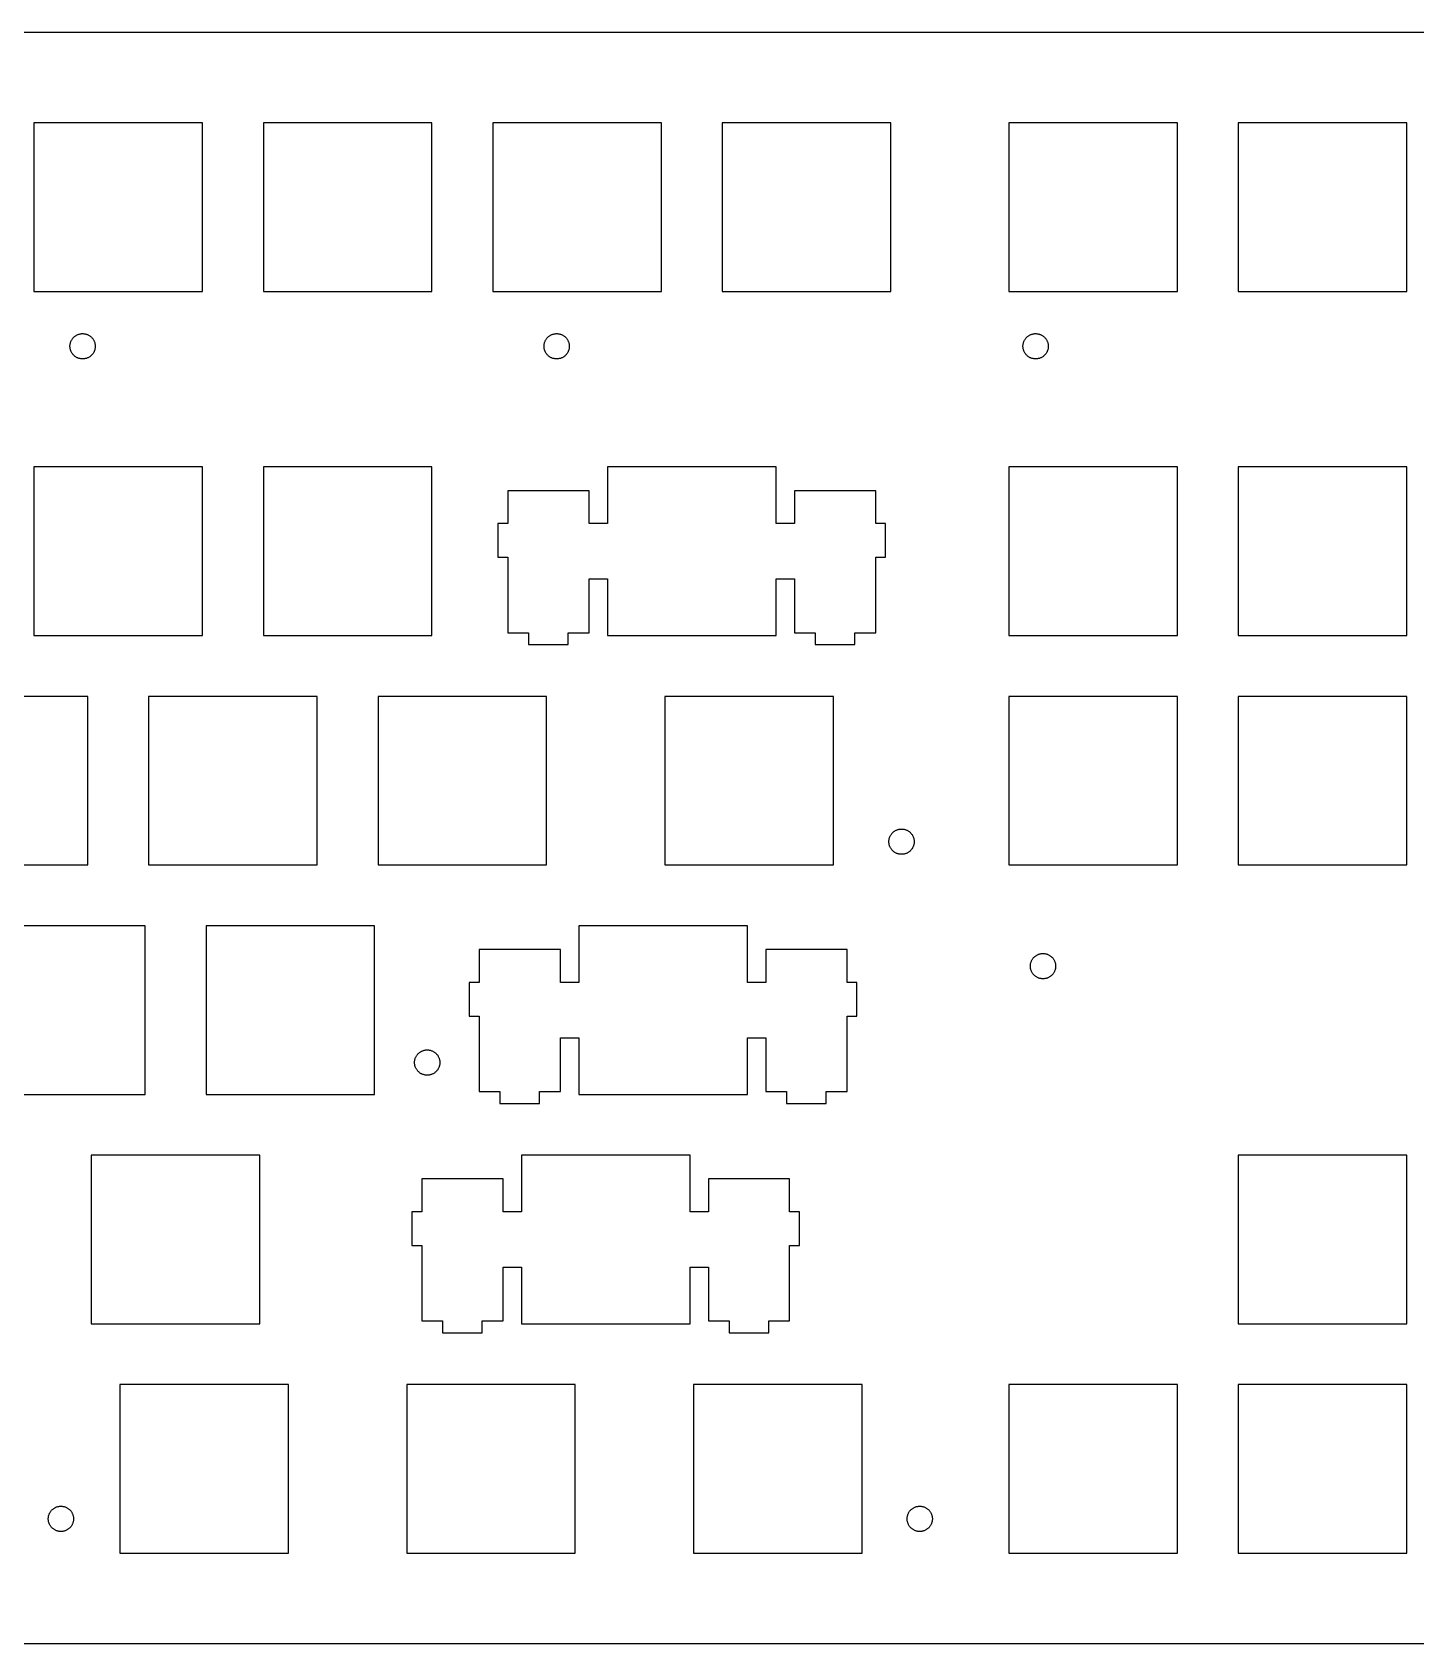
# Model space of a CAD drawing. Extents: x 0 to 462, y -134 to 0.
# Drawn here: x 240.7 to 355.6, y -133.8 to 0 of the extents above; entities that cross this region are included whole.
import ezdxf

# ---------------------------------------------------------------- set-up
doc = ezdxf.new("R2010")
doc.units = 0
doc.layers.add('BLACK', color=7, linetype='CONTINUOUS')

msp = doc.modelspace()

# ---------------------------------------------------------------- linework, layer by layer
at = {"layer": 'BLACK', "linetype": 'CONTINUOUS'}
for p, q in [((5, 0), (457.44, 0)), ((254.888, -7.526), (240.888, -7.526)), ((240.888, -7.526), (240.888, -21.526)), ((254.888, -21.526), (254.888, -7.526)), ((273.938, -7.526), (259.938, -7.526)), ((259.938, -7.526), (259.938, -21.526)), ((273.938, -21.526), (273.938, -7.526)), ((292.988, -7.526), (278.988, -7.526)), ((278.988, -7.526), (278.988, -21.526)), ((292.988, -21.526), (292.988, -7.526)), ((312.038, -7.526), (298.038, -7.526)), ((298.038, -7.526), (298.038, -21.526)), ((312.038, -21.526), (312.038, -7.526)), ((335.851, -7.526), (321.851, -7.526)), ((321.851, -7.526), (321.851, -21.526)), ((335.851, -21.526), (335.851, -7.526)), ((354.901, -7.526), (340.901, -7.526)), ((340.901, -7.526), (340.901, -21.526)), ((354.901, -21.526), (354.901, -7.526)), ((240.888, -21.526), (254.888, -21.526)), ((259.938, -21.526), (273.938, -21.526)), ((278.988, -21.526), (292.988, -21.526)), ((298.038, -21.526), (312.038, -21.526)), ((321.851, -21.526), (335.851, -21.526)), ((340.901, -21.526), (354.901, -21.526)), ((244.087, -25.4506), (244.119, -25.4109)), ((244.119, -25.4109), (244.152, -25.3728)), ((244.152, -25.3728), (244.186, -25.3364)), ((244.186, -25.3364), (244.223, -25.3016)), ((244.223, -25.3016), (244.261, -25.2686)), ((244.261, -25.2686), (244.301, -25.2374)), ((244.301, -25.2374), (244.342, -25.2081)), ((244.342, -25.2081), (244.384, -25.1808)), ((244.384, -25.1808), (244.428, -25.1555)), ((244.428, -25.1555), (244.474, -25.1324)), ((244.474, -25.1324), (244.52, -25.1113)), ((244.52, -25.1113), (244.568, -25.0925)), ((244.568, -25.0925), (244.617, -25.076)), ((244.617, -25.076), (244.666, -25.0619)), ((244.666, -25.0619), (244.717, -25.0501)), ((244.717, -25.0501), (244.769, -25.0409)), ((244.769, -25.0409), (244.821, -25.0342)), ((244.821, -25.0342), (244.875, -25.0302)), ((244.875, -25.0302), (244.929, -25.0288)), ((244.929, -25.0288), (244.983, -25.0302)), ((244.983, -25.0302), (245.036, -25.0342)), ((245.036, -25.0342), (245.089, -25.0409)), ((245.089, -25.0409), (245.14, -25.0501)), ((245.14, -25.0501), (245.191, -25.0619)), ((245.191, -25.0619), (245.241, -25.076)), ((245.241, -25.076), (245.29, -25.0925)), ((245.29, -25.0925), (245.337, -25.1113)), ((245.337, -25.1113), (245.384, -25.1324)), ((245.384, -25.1324), (245.429, -25.1555)), ((245.429, -25.1555), (245.473, -25.1808)), ((245.473, -25.1808), (245.516, -25.2081)), ((245.516, -25.2081), (245.557, -25.2374)), ((245.557, -25.2374), (245.597, -25.2686)), ((245.597, -25.2686), (245.635, -25.3016)), ((245.635, -25.3016), (245.671, -25.3364)), ((245.671, -25.3364), (245.706, -25.3728)), ((245.706, -25.3728), (245.739, -25.4109)), ((245.739, -25.4109), (245.77, -25.4506)), ((283.454, -25.4506), (283.485, -25.4109)), ((283.485, -25.4109), (283.518, -25.3728)), ((283.518, -25.3728), (283.553, -25.3364)), ((283.553, -25.3364), (283.59, -25.3016)), ((283.59, -25.3016), (283.628, -25.2686)), ((283.628, -25.2686), (283.667, -25.2374)), ((283.667, -25.2374), (283.708, -25.2081)), ((283.708, -25.2081), (283.751, -25.1808)), ((283.751, -25.1808), (283.795, -25.1555)), ((283.795, -25.1555), (283.84, -25.1324)), ((283.84, -25.1324), (283.887, -25.1113)), ((283.887, -25.1113), (283.935, -25.0925)), ((283.935, -25.0925), (283.983, -25.076)), ((283.983, -25.076), (284.033, -25.0619)), ((284.033, -25.0619), (284.084, -25.0501)), ((284.084, -25.0501), (284.136, -25.0409)), ((284.136, -25.0409), (284.188, -25.0342)), ((284.188, -25.0342), (284.241, -25.0302)), ((284.241, -25.0302), (284.296, -25.0288)), ((284.296, -25.0288), (284.35, -25.0302)), ((284.35, -25.0302), (284.403, -25.0342)), ((284.403, -25.0342), (284.455, -25.0409)), ((284.455, -25.0409), (284.507, -25.0501)), ((284.507, -25.0501), (284.558, -25.0619)), ((284.558, -25.0619), (284.608, -25.076)), ((284.608, -25.076), (284.657, -25.0925)), ((284.657, -25.0925), (284.704, -25.1113)), ((284.704, -25.1113), (284.751, -25.1324)), ((284.751, -25.1324), (284.796, -25.1555)), ((284.796, -25.1555), (284.84, -25.1808)), ((284.84, -25.1808), (284.883, -25.2081)), ((284.883, -25.2081), (284.924, -25.2374)), ((284.924, -25.2374), (284.963, -25.2686)), ((284.963, -25.2686), (285.002, -25.3016)), ((285.002, -25.3016), (285.038, -25.3364)), ((285.038, -25.3364), (285.073, -25.3728)), ((285.073, -25.3728), (285.106, -25.4109)), ((285.106, -25.4109), (285.137, -25.4506)), ((323.228, -25.4506), (323.259, -25.4109)), ((323.259, -25.4109), (323.292, -25.3728)), ((323.292, -25.3728), (323.327, -25.3364)), ((323.327, -25.3364), (323.364, -25.3016)), ((323.364, -25.3016), (323.402, -25.2686)), ((323.402, -25.2686), (323.441, -25.2374)), ((323.441, -25.2374), (323.483, -25.2081)), ((323.483, -25.2081), (323.525, -25.1808)), ((323.525, -25.1808), (323.569, -25.1555)), ((323.569, -25.1555), (323.614, -25.1324)), ((323.614, -25.1324), (323.661, -25.1113)), ((323.661, -25.1113), (323.709, -25.0925)), ((323.709, -25.0925), (323.757, -25.076)), ((323.757, -25.076), (323.807, -25.0619)), ((323.807, -25.0619), (323.858, -25.0501)), ((323.858, -25.0501), (323.91, -25.0409)), ((323.91, -25.0409), (323.962, -25.0342)), ((323.962, -25.0342), (324.016, -25.0302)), ((324.016, -25.0302), (324.07, -25.0288)), ((324.07, -25.0288), (324.124, -25.0302)), ((324.124, -25.0302), (324.177, -25.0342)), ((324.177, -25.0342), (324.229, -25.0409)), ((324.229, -25.0409), (324.281, -25.0501)), ((324.281, -25.0501), (324.332, -25.0619)), ((324.332, -25.0619), (324.382, -25.076)), ((324.382, -25.076), (324.431, -25.0925)), ((324.431, -25.0925), (324.478, -25.1113)), ((324.478, -25.1113), (324.525, -25.1324)), ((324.525, -25.1324), (324.57, -25.1555)), ((324.57, -25.1555), (324.614, -25.1808)), ((324.614, -25.1808), (324.657, -25.2081)), ((324.657, -25.2081), (324.698, -25.2374)), ((324.698, -25.2374), (324.737, -25.2686)), ((324.737, -25.2686), (324.776, -25.3016)), ((324.776, -25.3016), (324.812, -25.3364)), ((324.812, -25.3364), (324.847, -25.3728)), ((324.847, -25.3728), (324.88, -25.4109)), ((324.88, -25.4109), (324.911, -25.4506)), ((243.879, -26.0788), (243.88, -26.0248)), ((243.88, -26.1328), (243.879, -26.0788)), ((243.88, -26.0248), (243.884, -25.9715)), ((243.884, -26.1862), (243.88, -26.1328)), ((243.884, -25.9715), (243.891, -25.9189)), ((243.891, -26.2387), (243.884, -26.1862)), ((243.891, -25.9189), (243.9, -25.8672)), ((243.9, -26.2904), (243.891, -26.2387)), ((243.9, -25.8672), (243.912, -25.8164)), ((243.912, -26.3412), (243.9, -26.2904)), ((243.912, -25.8164), (243.926, -25.7666)), ((243.926, -26.3911), (243.912, -26.3412)), ((243.926, -25.7666), (243.942, -25.7178)), ((243.942, -26.4398), (243.926, -26.3911)), ((243.942, -25.7178), (243.961, -25.6701)), ((243.961, -26.4875), (243.942, -26.4398)), ((243.961, -25.6701), (243.982, -25.6236)), ((243.982, -26.534), (243.961, -26.4875)), ((243.982, -25.6236), (244.005, -25.5783)), ((244.005, -26.5793), (243.982, -26.534)), ((244.005, -25.5783), (244.031, -25.5344)), ((244.031, -26.6233), (244.005, -26.5793)), ((244.031, -25.5344), (244.058, -25.4917)), ((244.058, -26.6659), (244.031, -26.6233)), ((244.058, -25.4917), (244.087, -25.4506)), ((244.087, -26.707), (244.058, -26.6659)), ((244.119, -26.7467), (244.087, -26.707)), ((244.152, -26.7848), (244.119, -26.7467)), ((245.739, -26.7467), (245.706, -26.7848)), ((245.77, -26.707), (245.739, -26.7467)), ((245.77, -25.4506), (245.799, -25.4917)), ((245.799, -26.6659), (245.77, -26.707)), ((245.799, -25.4917), (245.827, -25.5344)), ((245.827, -26.6233), (245.799, -26.6659)), ((245.827, -25.5344), (245.852, -25.5783)), ((245.852, -26.5793), (245.827, -26.6233)), ((245.852, -25.5783), (245.875, -25.6236)), ((245.875, -26.534), (245.852, -26.5793)), ((245.875, -25.6236), (245.896, -25.6701)), ((245.896, -26.4875), (245.875, -26.534)), ((245.896, -25.6701), (245.915, -25.7178)), ((245.915, -26.4398), (245.896, -26.4875)), ((245.915, -25.7178), (245.932, -25.7666)), ((245.932, -26.3911), (245.915, -26.4398)), ((245.932, -25.7666), (245.946, -25.8164)), ((245.946, -26.3412), (245.932, -26.3911)), ((245.946, -25.8164), (245.957, -25.8672)), ((245.957, -26.2904), (245.946, -26.3412)), ((245.957, -25.8672), (245.967, -25.9189)), ((245.967, -26.2387), (245.957, -26.2904)), ((245.967, -25.9189), (245.973, -25.9715)), ((245.973, -26.1862), (245.967, -26.2387)), ((245.973, -25.9715), (245.977, -26.0248)), ((245.977, -26.1328), (245.973, -26.1862)), ((245.977, -26.0248), (245.979, -26.0788)), ((245.979, -26.0788), (245.977, -26.1328)), ((283.246, -26.0788), (283.247, -26.0248)), ((283.247, -26.1328), (283.246, -26.0788)), ((283.247, -26.0248), (283.251, -25.9715)), ((283.251, -26.1862), (283.247, -26.1328)), ((283.251, -25.9715), (283.258, -25.9189)), ((283.258, -26.2387), (283.251, -26.1862)), ((283.258, -25.9189), (283.267, -25.8672)), ((283.267, -26.2904), (283.258, -26.2387)), ((283.267, -25.8672), (283.279, -25.8164)), ((283.279, -26.3412), (283.267, -26.2904)), ((283.279, -25.8164), (283.293, -25.7666)), ((283.293, -26.3911), (283.279, -26.3412)), ((283.293, -25.7666), (283.309, -25.7178)), ((283.309, -26.4398), (283.293, -26.3911)), ((283.309, -25.7178), (283.328, -25.6701)), ((283.328, -26.4875), (283.309, -26.4398)), ((283.328, -25.6701), (283.349, -25.6236)), ((283.349, -26.534), (283.328, -26.4875)), ((283.349, -25.6236), (283.372, -25.5783)), ((283.372, -26.5793), (283.349, -26.534)), ((283.372, -25.5783), (283.398, -25.5344)), ((283.398, -26.6233), (283.372, -26.5793)), ((283.398, -25.5344), (283.425, -25.4917)), ((283.425, -26.6659), (283.398, -26.6233)), ((283.425, -25.4917), (283.454, -25.4506)), ((283.454, -26.707), (283.425, -26.6659)), ((283.485, -26.7467), (283.454, -26.707)), ((283.518, -26.7848), (283.485, -26.7467)), ((285.106, -26.7467), (285.073, -26.7848)), ((285.137, -26.707), (285.106, -26.7467)), ((285.137, -25.4506), (285.166, -25.4917)), ((285.166, -26.6659), (285.137, -26.707)), ((285.166, -25.4917), (285.194, -25.5344)), ((285.194, -26.6233), (285.166, -26.6659)), ((285.194, -25.5344), (285.219, -25.5783)), ((285.219, -26.5793), (285.194, -26.6233)), ((285.219, -25.5783), (285.242, -25.6236)), ((285.242, -26.534), (285.219, -26.5793)), ((285.242, -25.6236), (285.263, -25.6701)), ((285.263, -26.4875), (285.242, -26.534)), ((285.263, -25.6701), (285.282, -25.7178)), ((285.282, -26.4398), (285.263, -26.4875)), ((285.282, -25.7178), (285.298, -25.7666)), ((285.298, -26.3911), (285.282, -26.4398)), ((285.298, -25.7666), (285.312, -25.8164)), ((285.312, -26.3412), (285.298, -26.3911)), ((285.312, -25.8164), (285.324, -25.8672)), ((285.324, -26.2904), (285.312, -26.3412)), ((285.324, -25.8672), (285.333, -25.9189)), ((285.333, -26.2387), (285.324, -26.2904)), ((285.333, -25.9189), (285.34, -25.9715)), ((285.34, -26.1862), (285.333, -26.2387)), ((285.34, -25.9715), (285.344, -26.0248)), ((285.344, -26.1328), (285.34, -26.1862)), ((285.344, -26.0248), (285.346, -26.0788)), ((285.346, -26.0788), (285.344, -26.1328)), ((323.02, -26.0788), (323.021, -26.0248)), ((323.021, -26.1328), (323.02, -26.0788)), ((323.021, -26.0248), (323.025, -25.9715)), ((323.025, -26.1862), (323.021, -26.1328)), ((323.025, -25.9715), (323.032, -25.9189)), ((323.032, -26.2387), (323.025, -26.1862)), ((323.032, -25.9189), (323.041, -25.8672)), ((323.041, -26.2904), (323.032, -26.2387)), ((323.041, -25.8672), (323.053, -25.8164)), ((323.053, -26.3412), (323.041, -26.2904)), ((323.053, -25.8164), (323.067, -25.7666)), ((323.067, -26.3911), (323.053, -26.3412)), ((323.067, -25.7666), (323.083, -25.7178)), ((323.083, -26.4398), (323.067, -26.3911)), ((323.083, -25.7178), (323.102, -25.6701)), ((323.102, -26.4875), (323.083, -26.4398)), ((323.102, -25.6701), (323.123, -25.6236)), ((323.123, -26.534), (323.102, -26.4875)), ((323.123, -25.6236), (323.146, -25.5783)), ((323.146, -26.5793), (323.123, -26.534)), ((323.146, -25.5783), (323.172, -25.5344)), ((323.172, -26.6233), (323.146, -26.5793)), ((323.172, -25.5344), (323.199, -25.4918)), ((323.199, -26.6659), (323.172, -26.6233)), ((323.199, -25.4918), (323.228, -25.4506)), ((323.228, -26.707), (323.199, -26.6659)), ((323.259, -26.7467), (323.228, -26.707)), ((323.292, -26.7848), (323.259, -26.7467)), ((324.88, -26.7467), (324.847, -26.7848)), ((324.911, -26.707), (324.88, -26.7467)), ((324.911, -25.4506), (324.94, -25.4918)), ((324.94, -26.6659), (324.911, -26.707)), ((324.94, -25.4918), (324.968, -25.5344)), ((324.968, -26.6233), (324.94, -26.6659)), ((324.968, -25.5344), (324.993, -25.5783)), ((324.993, -26.5793), (324.968, -26.6233)), ((324.993, -25.5783), (325.016, -25.6236)), ((325.016, -26.534), (324.993, -26.5793)), ((325.016, -25.6236), (325.037, -25.6701)), ((325.037, -26.4875), (325.016, -26.534)), ((325.037, -25.6701), (325.056, -25.7178)), ((325.056, -26.4398), (325.037, -26.4875)), ((325.056, -25.7178), (325.072, -25.7666)), ((325.072, -26.3911), (325.056, -26.4398)), ((325.072, -25.7666), (325.087, -25.8164)), ((325.087, -26.3412), (325.072, -26.3911)), ((325.087, -25.8164), (325.098, -25.8672)), ((325.098, -26.2904), (325.087, -26.3412)), ((325.098, -25.8672), (325.107, -25.9189)), ((325.107, -26.2387), (325.098, -26.2904)), ((325.107, -25.9189), (325.114, -25.9715)), ((325.114, -26.1862), (325.107, -26.2387)), ((325.114, -25.9715), (325.118, -26.0248)), ((325.118, -26.1328), (325.114, -26.1862)), ((325.118, -26.0248), (325.12, -26.0788)), ((325.12, -26.0788), (325.118, -26.1328)), ((244.186, -26.8213), (244.152, -26.7848)), ((244.223, -26.856), (244.186, -26.8213)), ((244.261, -26.889), (244.223, -26.856)), ((244.301, -26.9202), (244.261, -26.889)), ((244.342, -26.9495), (244.301, -26.9202)), ((244.384, -26.9768), (244.342, -26.9495)), ((244.428, -27.0021), (244.384, -26.9768)), ((244.474, -27.0253), (244.428, -27.0021)), ((244.52, -27.0463), (244.474, -27.0253)), ((244.568, -27.0651), (244.52, -27.0463)), ((244.617, -27.0816), (244.568, -27.0651)), ((244.666, -27.0958), (244.617, -27.0816)), ((244.717, -27.1075), (244.666, -27.0958)), ((244.769, -27.1167), (244.717, -27.1075)), ((244.821, -27.1234), (244.769, -27.1167)), ((244.875, -27.1274), (244.821, -27.1234)), ((244.929, -27.1288), (244.875, -27.1274)), ((244.983, -27.1274), (244.929, -27.1288)), ((245.036, -27.1234), (244.983, -27.1274)), ((245.089, -27.1167), (245.036, -27.1234)), ((245.14, -27.1075), (245.089, -27.1167)), ((245.191, -27.0958), (245.14, -27.1075)), ((245.241, -27.0816), (245.191, -27.0958)), ((245.29, -27.0651), (245.241, -27.0816)), ((245.337, -27.0463), (245.29, -27.0651)), ((245.384, -27.0253), (245.337, -27.0463)), ((245.429, -27.0021), (245.384, -27.0253)), ((245.473, -26.9768), (245.429, -27.0021)), ((245.516, -26.9495), (245.473, -26.9768)), ((245.557, -26.9202), (245.516, -26.9495)), ((245.597, -26.889), (245.557, -26.9202)), ((245.635, -26.856), (245.597, -26.889)), ((245.671, -26.8213), (245.635, -26.856)), ((245.706, -26.7848), (245.671, -26.8213)), ((283.553, -26.8213), (283.518, -26.7848)), ((283.59, -26.856), (283.553, -26.8213)), ((283.628, -26.889), (283.59, -26.856)), ((283.667, -26.9202), (283.628, -26.889)), ((283.708, -26.9495), (283.667, -26.9202)), ((283.751, -26.9768), (283.708, -26.9495)), ((283.795, -27.0021), (283.751, -26.9768)), ((283.84, -27.0253), (283.795, -27.0021)), ((283.887, -27.0463), (283.84, -27.0253)), ((283.935, -27.0651), (283.887, -27.0463)), ((283.983, -27.0816), (283.935, -27.0651)), ((284.033, -27.0958), (283.983, -27.0816)), ((284.084, -27.1075), (284.033, -27.0958)), ((284.136, -27.1167), (284.084, -27.1075)), ((284.188, -27.1234), (284.136, -27.1167)), ((284.241, -27.1274), (284.188, -27.1234)), ((284.296, -27.1288), (284.241, -27.1274)), ((284.35, -27.1274), (284.296, -27.1288)), ((284.403, -27.1234), (284.35, -27.1274)), ((284.455, -27.1167), (284.403, -27.1234)), ((284.507, -27.1075), (284.455, -27.1167)), ((284.558, -27.0958), (284.507, -27.1075)), ((284.608, -27.0816), (284.558, -27.0958)), ((284.657, -27.0651), (284.608, -27.0816)), ((284.704, -27.0463), (284.657, -27.0651)), ((284.751, -27.0253), (284.704, -27.0463)), ((284.796, -27.0021), (284.751, -27.0253)), ((284.84, -26.9768), (284.796, -27.0021)), ((284.883, -26.9495), (284.84, -26.9768)), ((284.924, -26.9202), (284.883, -26.9495)), ((284.963, -26.889), (284.924, -26.9202)), ((285.002, -26.856), (284.963, -26.889)), ((285.038, -26.8213), (285.002, -26.856)), ((285.073, -26.7848), (285.038, -26.8213)), ((323.327, -26.8213), (323.292, -26.7848)), ((323.364, -26.856), (323.327, -26.8213)), ((323.402, -26.889), (323.364, -26.856)), ((323.441, -26.9202), (323.402, -26.889)), ((323.483, -26.9495), (323.441, -26.9202)), ((323.525, -26.9768), (323.483, -26.9495)), ((323.569, -27.0021), (323.525, -26.9768)), ((323.614, -27.0253), (323.569, -27.0021)), ((323.661, -27.0463), (323.614, -27.0253)), ((323.709, -27.0651), (323.661, -27.0463)), ((323.757, -27.0816), (323.709, -27.0651)), ((323.807, -27.0958), (323.757, -27.0816)), ((323.858, -27.1075), (323.807, -27.0958)), ((323.91, -27.1167), (323.858, -27.1075)), ((323.962, -27.1234), (323.91, -27.1167)), ((324.016, -27.1274), (323.962, -27.1234)), ((324.07, -27.1288), (324.016, -27.1274)), ((324.124, -27.1274), (324.07, -27.1288)), ((324.177, -27.1234), (324.124, -27.1274)), ((324.229, -27.1167), (324.177, -27.1234)), ((324.281, -27.1075), (324.229, -27.1167)), ((324.332, -27.0958), (324.281, -27.1075)), ((324.382, -27.0816), (324.332, -27.0958)), ((324.431, -27.0651), (324.382, -27.0816)), ((324.478, -27.0463), (324.431, -27.0651)), ((324.525, -27.0253), (324.478, -27.0463)), ((324.57, -27.0021), (324.525, -27.0253)), ((324.614, -26.9768), (324.57, -27.0021)), ((324.657, -26.9495), (324.614, -26.9768)), ((324.698, -26.9202), (324.657, -26.9495)), ((324.737, -26.889), (324.698, -26.9202)), ((324.776, -26.856), (324.737, -26.889)), ((324.812, -26.8213), (324.776, -26.856)), ((324.847, -26.7848), (324.812, -26.8213)), ((254.888, -36.101), (240.888, -36.101)), ((240.888, -36.101), (240.888, -50.101)), ((254.888, -50.101), (254.888, -36.101)), ((273.938, -36.101), (259.938, -36.101)), ((259.938, -36.101), (259.938, -50.101)), ((273.938, -50.101), (273.938, -36.101)), ((288.513, -36.101), (288.513, -40.801)), ((302.513, -36.101), (288.513, -36.101)), ((302.513, -40.801), (302.513, -36.101)), ((335.851, -36.101), (321.851, -36.101)), ((321.851, -36.101), (321.851, -50.101)), ((335.851, -50.101), (335.851, -36.101)), ((354.901, -36.101), (340.901, -36.101)), ((340.901, -36.101), (340.901, -50.101)), ((354.901, -50.101), (354.901, -36.101)), ((286.988, -38.071), (280.238, -38.071)), ((280.238, -38.071), (280.238, -40.801)), ((286.988, -40.801), (286.988, -38.071)), ((304.038, -38.071), (304.038, -40.801)), ((310.788, -38.071), (304.038, -38.071)), ((310.788, -40.801), (310.788, -38.071)), ((279.413, -40.801), (279.413, -43.601)), ((280.238, -40.801), (279.413, -40.801)), ((288.513, -40.801), (286.988, -40.801)), ((304.038, -40.801), (302.513, -40.801)), ((311.613, -40.801), (310.788, -40.801)), ((311.613, -43.601), (311.613, -40.801)), ((279.413, -43.601), (280.238, -43.601)), ((280.238, -43.601), (280.238, -49.871)), ((310.788, -43.601), (311.613, -43.601)), ((310.788, -49.871), (310.788, -43.601)), ((286.988, -45.401), (288.513, -45.401)), ((286.988, -49.871), (286.988, -45.401)), ((288.513, -45.401), (288.513, -50.101)), ((302.513, -45.401), (304.038, -45.401)), ((302.513, -50.101), (302.513, -45.401)), ((304.038, -45.401), (304.038, -49.871)), ((240.888, -50.101), (254.888, -50.101)), ((259.938, -50.101), (273.938, -50.101)), ((280.238, -49.871), (281.963, -49.871)), ((281.963, -49.871), (281.963, -50.851)), ((281.963, -50.851), (285.263, -50.851)), ((285.263, -49.871), (286.988, -49.871)), ((285.263, -50.851), (285.263, -49.871)), ((288.513, -50.101), (302.513, -50.101)), ((304.038, -49.871), (305.763, -49.871)), ((305.763, -49.871), (305.763, -50.851)), ((305.763, -50.851), (309.063, -50.851)), ((309.063, -49.871), (310.788, -49.871)), ((309.063, -50.851), (309.063, -49.871)), ((321.851, -50.101), (335.851, -50.101)), ((340.901, -50.101), (354.901, -50.101)), ((245.363, -55.151), (231.363, -55.151)), ((245.363, -69.151), (245.363, -55.151)), ((264.413, -55.151), (250.413, -55.151)), ((250.413, -55.151), (250.413, -69.151)), ((264.413, -69.151), (264.413, -55.151)), ((283.463, -55.151), (269.463, -55.151)), ((269.463, -55.151), (269.463, -69.151)), ((283.463, -69.151), (283.463, -55.151)), ((307.276, -55.151), (293.276, -55.151)), ((293.276, -55.151), (293.276, -69.151)), ((307.276, -69.151), (307.276, -55.151)), ((335.851, -55.151), (321.851, -55.151)), ((321.851, -55.151), (321.851, -69.151)), ((335.851, -69.151), (335.851, -55.151)), ((354.901, -55.151), (340.901, -55.151)), ((340.901, -55.151), (340.901, -69.151)), ((354.901, -69.151), (354.901, -55.151)), ((311.918, -66.9573), (311.932, -66.9075)), ((311.932, -66.9075), (311.949, -66.8587)), ((311.949, -66.8587), (311.968, -66.811)), ((311.968, -66.811), (311.989, -66.7645)), ((311.989, -66.7645), (312.012, -66.7193)), ((312.012, -66.7193), (312.037, -66.6753)), ((312.037, -66.6753), (312.064, -66.6327)), ((312.064, -66.6327), (312.094, -66.5915)), ((312.094, -66.5915), (312.125, -66.5518)), ((312.125, -66.5518), (312.158, -66.5138)), ((312.158, -66.5138), (312.193, -66.4773)), ((312.193, -66.4773), (312.229, -66.4425)), ((312.229, -66.4425), (312.267, -66.4095)), ((312.267, -66.4095), (312.307, -66.3783)), ((312.307, -66.3783), (312.348, -66.3491)), ((312.348, -66.3491), (312.391, -66.3218)), ((312.391, -66.3218), (312.435, -66.2965)), ((312.435, -66.2965), (312.48, -66.2733)), ((312.48, -66.2733), (312.526, -66.2523)), ((312.526, -66.2523), (312.574, -66.2335)), ((312.574, -66.2335), (312.623, -66.217)), ((312.623, -66.217), (312.673, -66.2028)), ((312.673, -66.2028), (312.723, -66.1911)), ((312.723, -66.1911), (312.775, -66.1818)), ((312.775, -66.1818), (312.828, -66.1752)), ((312.828, -66.1752), (312.881, -66.1711)), ((312.881, -66.1711), (312.935, -66.1697)), ((312.935, -66.1697), (312.989, -66.1711)), ((312.989, -66.1711), (313.042, -66.1752)), ((313.042, -66.1752), (313.095, -66.1818)), ((313.095, -66.1818), (313.147, -66.1911)), ((313.147, -66.1911), (313.197, -66.2028)), ((313.197, -66.2028), (313.247, -66.217)), ((313.247, -66.217), (313.296, -66.2335)), ((313.296, -66.2335), (313.344, -66.2523)), ((313.344, -66.2523), (313.39, -66.2733)), ((313.39, -66.2733), (313.436, -66.2965)), ((313.436, -66.2965), (313.48, -66.3218)), ((313.48, -66.3218), (313.522, -66.3491)), ((313.522, -66.3491), (313.563, -66.3783)), ((313.563, -66.3783), (313.603, -66.4095)), ((313.603, -66.4095), (313.641, -66.4425)), ((313.641, -66.4425), (313.678, -66.4773)), ((313.678, -66.4773), (313.712, -66.5138)), ((313.712, -66.5138), (313.745, -66.5518)), ((313.745, -66.5518), (313.776, -66.5915)), ((313.776, -66.5915), (313.806, -66.6327)), ((313.806, -66.6327), (313.833, -66.6753)), ((313.833, -66.6753), (313.858, -66.7193)), ((313.858, -66.7193), (313.882, -66.7645)), ((313.882, -66.7645), (313.903, -66.811)), ((313.903, -66.811), (313.921, -66.8587)), ((313.921, -66.8587), (313.938, -66.9075)), ((313.938, -66.9075), (313.952, -66.9573)), ((311.885, -67.2197), (311.886, -67.1657)), ((311.886, -67.2738), (311.885, -67.2197)), ((311.886, -67.1657), (311.891, -67.1124)), ((311.891, -67.3271), (311.886, -67.2738)), ((311.891, -67.1124), (311.897, -67.0598)), ((311.897, -67.3797), (311.891, -67.3271)), ((311.897, -67.0598), (311.906, -67.0081)), ((311.906, -67.4314), (311.897, -67.3797)), ((311.906, -67.0081), (311.918, -66.9573)), ((311.918, -67.4822), (311.906, -67.4314)), ((311.932, -67.532), (311.918, -67.4822)), ((311.949, -67.5808), (311.932, -67.532)), ((311.968, -67.6285), (311.949, -67.5808)), ((311.989, -67.675), (311.968, -67.6285)), ((312.012, -67.7202), (311.989, -67.675)), ((312.037, -67.7642), (312.012, -67.7202)), ((312.064, -67.8068), (312.037, -67.7642)), ((312.094, -67.848), (312.064, -67.8068)), ((312.125, -67.8876), (312.094, -67.848)), ((312.158, -67.9257), (312.125, -67.8876)), ((312.193, -67.9622), (312.158, -67.9257)), ((312.229, -67.997), (312.193, -67.9622)), ((312.267, -68.03), (312.229, -67.997)), ((312.307, -68.0612), (312.267, -68.03)), ((312.348, -68.0904), (312.307, -68.0612)), ((312.391, -68.1177), (312.348, -68.0904)), ((312.435, -68.143), (312.391, -68.1177)), ((312.48, -68.1662), (312.435, -68.143)), ((312.526, -68.1872), (312.48, -68.1662)), ((312.574, -68.206), (312.526, -68.1872)), ((312.623, -68.2225), (312.574, -68.206)), ((312.673, -68.2367), (312.623, -68.2225)), ((312.723, -68.2484), (312.673, -68.2367)), ((312.775, -68.2577), (312.723, -68.2484)), ((313.147, -68.2484), (313.095, -68.2577)), ((313.197, -68.2367), (313.147, -68.2484)), ((313.247, -68.2225), (313.197, -68.2367)), ((313.296, -68.206), (313.247, -68.2225)), ((313.344, -68.1872), (313.296, -68.206)), ((313.39, -68.1662), (313.344, -68.1872)), ((313.436, -68.143), (313.39, -68.1662)), ((313.48, -68.1177), (313.436, -68.143)), ((313.522, -68.0904), (313.48, -68.1177)), ((313.563, -68.0612), (313.522, -68.0904)), ((313.603, -68.03), (313.563, -68.0612)), ((313.641, -67.997), (313.603, -68.03)), ((313.678, -67.9622), (313.641, -67.997)), ((313.712, -67.9257), (313.678, -67.9622)), ((313.745, -67.8876), (313.712, -67.9257)), ((313.776, -67.848), (313.745, -67.8876)), ((313.806, -67.8068), (313.776, -67.848)), ((313.833, -67.7642), (313.806, -67.8068)), ((313.858, -67.7202), (313.833, -67.7642)), ((313.882, -67.675), (313.858, -67.7202)), ((313.903, -67.6285), (313.882, -67.675)), ((313.921, -67.5808), (313.903, -67.6285)), ((313.938, -67.532), (313.921, -67.5808)), ((313.952, -67.4822), (313.938, -67.532)), ((313.952, -66.9573), (313.964, -67.0081)), ((313.964, -67.4314), (313.952, -67.4822)), ((313.964, -67.0081), (313.973, -67.0598)), ((313.973, -67.3797), (313.964, -67.4314)), ((313.973, -67.0598), (313.98, -67.1124)), ((313.98, -67.3271), (313.973, -67.3797)), ((313.98, -67.1124), (313.984, -67.1657)), ((313.984, -67.2738), (313.98, -67.3271)), ((313.984, -67.1657), (313.985, -67.2197)), ((313.985, -67.2197), (313.984, -67.2738)), ((231.363, -69.151), (245.363, -69.151)), ((250.413, -69.151), (264.413, -69.151)), ((269.463, -69.151), (283.463, -69.151)), ((293.276, -69.151), (307.276, -69.151)), ((312.828, -68.2643), (312.775, -68.2577)), ((312.881, -68.2684), (312.828, -68.2643)), ((312.935, -68.2698), (312.881, -68.2684)), ((312.989, -68.2684), (312.935, -68.2698)), ((313.042, -68.2643), (312.989, -68.2684)), ((313.095, -68.2577), (313.042, -68.2643)), ((321.851, -69.151), (335.851, -69.151)), ((340.901, -69.151), (354.901, -69.151)), ((250.126, -74.201), (236.126, -74.201)), ((250.126, -88.201), (250.126, -74.201)), ((269.176, -74.201), (255.176, -74.201)), ((255.176, -74.201), (255.176, -88.201)), ((269.176, -88.201), (269.176, -74.201)), ((286.132, -74.201), (286.132, -78.901)), ((300.132, -74.201), (286.132, -74.201)), ((300.132, -78.901), (300.132, -74.201)), ((284.607, -76.171), (277.857, -76.171)), ((277.857, -76.171), (277.857, -78.901)), ((284.607, -78.901), (284.607, -76.171)), ((301.657, -76.171), (301.657, -78.901)), ((308.407, -76.171), (301.657, -76.171)), ((308.407, -78.901), (308.407, -76.171)), ((323.633, -77.5558), (323.635, -77.5018)), ((323.635, -77.6099), (323.633, -77.5558)), ((323.635, -77.5018), (323.639, -77.4485)), ((323.639, -77.6632), (323.635, -77.6099)), ((323.639, -77.4485), (323.646, -77.3959)), ((323.646, -77.3959), (323.655, -77.3442)), ((323.655, -77.3442), (323.666, -77.2934)), ((323.666, -77.2934), (323.681, -77.2436)), ((323.681, -77.2436), (323.697, -77.1948)), ((323.697, -77.1948), (323.716, -77.1471)), ((323.716, -77.1471), (323.737, -77.1006)), ((323.737, -77.1006), (323.76, -77.0553)), ((323.76, -77.0553), (323.785, -77.0114)), ((323.785, -77.0114), (323.813, -76.9688)), ((323.813, -76.9688), (323.842, -76.9276)), ((323.842, -76.9276), (323.873, -76.8879)), ((323.873, -76.8879), (323.906, -76.8498)), ((323.906, -76.8498), (323.941, -76.8134)), ((323.941, -76.8134), (323.977, -76.7786)), ((323.977, -76.7786), (324.016, -76.7456)), ((324.016, -76.7456), (324.055, -76.7144)), ((324.055, -76.7144), (324.096, -76.6852)), ((324.096, -76.6852), (324.139, -76.6578)), ((324.139, -76.6578), (324.183, -76.6326)), ((324.183, -76.6326), (324.228, -76.6094)), ((324.228, -76.6094), (324.275, -76.5883)), ((324.275, -76.5883), (324.322, -76.5695)), ((324.322, -76.5695), (324.371, -76.553)), ((324.371, -76.553), (324.421, -76.5389)), ((324.421, -76.5389), (324.472, -76.5272)), ((324.472, -76.5272), (324.524, -76.5179)), ((324.524, -76.5179), (324.576, -76.5112)), ((324.576, -76.5112), (324.629, -76.5072)), ((324.629, -76.5072), (324.683, -76.5058)), ((324.683, -76.5058), (324.737, -76.5072)), ((324.737, -76.5072), (324.791, -76.5112)), ((324.791, -76.5112), (324.843, -76.5179)), ((324.843, -76.5179), (324.895, -76.5272)), ((324.895, -76.5272), (324.946, -76.5389)), ((324.946, -76.5389), (324.996, -76.553)), ((324.996, -76.553), (325.044, -76.5695)), ((325.044, -76.5695), (325.092, -76.5883)), ((325.092, -76.5883), (325.139, -76.6094)), ((325.139, -76.6094), (325.184, -76.6326)), ((325.184, -76.6326), (325.228, -76.6578)), ((325.228, -76.6578), (325.27, -76.6852)), ((325.27, -76.6852), (325.312, -76.7144)), ((325.312, -76.7144), (325.351, -76.7456)), ((325.351, -76.7456), (325.389, -76.7786)), ((325.389, -76.7786), (325.426, -76.8134)), ((325.426, -76.8134), (325.461, -76.8498)), ((325.461, -76.8498), (325.494, -76.8879)), ((325.494, -76.8879), (325.525, -76.9276)), ((325.525, -76.9276), (325.554, -76.9688)), ((325.554, -76.9688), (325.581, -77.0114)), ((325.581, -77.0114), (325.607, -77.0553)), ((325.607, -77.0553), (325.63, -77.1006)), ((325.63, -77.1006), (325.651, -77.1471)), ((325.651, -77.1471), (325.67, -77.1948)), ((325.67, -77.1948), (325.686, -77.2436)), ((325.686, -77.2436), (325.7, -77.2934)), ((325.7, -77.2934), (325.712, -77.3442)), ((325.712, -77.3442), (325.721, -77.3959)), ((325.721, -77.3959), (325.728, -77.4485)), ((325.728, -77.4485), (325.732, -77.5018)), ((325.732, -77.6099), (325.728, -77.6632)), ((325.732, -77.5018), (325.733, -77.5558)), ((325.733, -77.5558), (325.732, -77.6099)), ((277.032, -78.901), (277.032, -81.701)), ((277.857, -78.901), (277.032, -78.901)), ((286.132, -78.901), (284.607, -78.901)), ((301.657, -78.901), (300.132, -78.901)), ((309.232, -78.901), (308.407, -78.901)), ((309.232, -81.701), (309.232, -78.901)), ((323.646, -77.7157), (323.639, -77.6632)), ((323.655, -77.7674), (323.646, -77.7157)), ((323.666, -77.8182), (323.655, -77.7674)), ((323.681, -77.8681), (323.666, -77.8182)), ((323.697, -77.9169), (323.681, -77.8681)), ((323.716, -77.9645), (323.697, -77.9169)), ((323.737, -78.0111), (323.716, -77.9645)), ((323.76, -78.0563), (323.737, -78.0111)), ((323.785, -78.1003), (323.76, -78.0563)), ((323.813, -78.1429), (323.785, -78.1003)), ((323.842, -78.1841), (323.813, -78.1429)), ((323.873, -78.2237), (323.842, -78.1841)), ((323.906, -78.2618), (323.873, -78.2237)), ((323.941, -78.2983), (323.906, -78.2618)), ((323.977, -78.3331), (323.941, -78.2983)), ((324.016, -78.3661), (323.977, -78.3331)), ((324.055, -78.3972), (324.016, -78.3661)), ((324.096, -78.4265), (324.055, -78.3972)), ((324.139, -78.4538), (324.096, -78.4265)), ((324.183, -78.4791), (324.139, -78.4538)), ((324.228, -78.5023), (324.183, -78.4791)), ((324.275, -78.5233), (324.228, -78.5023)), ((324.322, -78.5421), (324.275, -78.5233)), ((324.371, -78.5586), (324.322, -78.5421)), ((324.421, -78.5728), (324.371, -78.5586)), ((324.472, -78.5845), (324.421, -78.5728)), ((324.524, -78.5937), (324.472, -78.5845)), ((324.576, -78.6004), (324.524, -78.5937)), ((324.629, -78.6045), (324.576, -78.6004)), ((324.683, -78.6058), (324.629, -78.6045)), ((324.737, -78.6045), (324.683, -78.6058)), ((324.791, -78.6004), (324.737, -78.6045)), ((324.843, -78.5937), (324.791, -78.6004)), ((324.895, -78.5845), (324.843, -78.5937)), ((324.946, -78.5728), (324.895, -78.5845)), ((324.996, -78.5586), (324.946, -78.5728)), ((325.044, -78.5421), (324.996, -78.5586)), ((325.092, -78.5233), (325.044, -78.5421)), ((325.139, -78.5023), (325.092, -78.5233)), ((325.184, -78.4791), (325.139, -78.5023)), ((325.228, -78.4538), (325.184, -78.4791)), ((325.27, -78.4265), (325.228, -78.4538)), ((325.312, -78.3972), (325.27, -78.4265)), ((325.351, -78.3661), (325.312, -78.3972)), ((325.389, -78.3331), (325.351, -78.3661)), ((325.426, -78.2983), (325.389, -78.3331)), ((325.461, -78.2618), (325.426, -78.2983)), ((325.494, -78.2237), (325.461, -78.2618)), ((325.525, -78.1841), (325.494, -78.2237)), ((325.554, -78.1429), (325.525, -78.1841)), ((325.581, -78.1003), (325.554, -78.1429)), ((325.607, -78.0563), (325.581, -78.1003)), ((325.63, -78.0111), (325.607, -78.0563)), ((325.651, -77.9645), (325.63, -78.0111)), ((325.67, -77.9169), (325.651, -77.9645)), ((325.686, -77.8681), (325.67, -77.9169)), ((325.7, -77.8182), (325.686, -77.8681)), ((325.712, -77.7674), (325.7, -77.8182)), ((325.721, -77.7157), (325.712, -77.7674)), ((325.728, -77.6632), (325.721, -77.7157)), ((277.032, -81.701), (277.857, -81.701)), ((277.857, -81.701), (277.857, -87.971)), ((308.407, -81.701), (309.232, -81.701)), ((308.407, -87.971), (308.407, -81.701)), ((284.607, -83.501), (286.132, -83.501)), ((284.607, -87.971), (284.607, -83.501)), ((286.132, -83.501), (286.132, -88.201)), ((300.132, -83.501), (301.657, -83.501)), ((300.132, -88.201), (300.132, -83.501)), ((301.657, -83.501), (301.657, -87.971)), ((272.495, -85.5612), (272.496, -85.5072)), ((272.496, -85.6152), (272.495, -85.5612)), ((272.496, -85.5072), (272.5, -85.4539)), ((272.5, -85.6686), (272.496, -85.6152)), ((272.5, -85.4539), (272.507, -85.4013)), ((272.507, -85.4013), (272.516, -85.3496)), ((272.516, -85.3496), (272.528, -85.2988)), ((272.528, -85.2988), (272.542, -85.249)), ((272.542, -85.249), (272.558, -85.2002)), ((272.558, -85.2002), (272.577, -85.1525)), ((272.577, -85.1525), (272.598, -85.106)), ((272.598, -85.106), (272.621, -85.0607)), ((272.621, -85.0607), (272.647, -85.0167)), ((272.647, -85.0167), (272.674, -84.9741)), ((272.674, -84.9741), (272.703, -84.933)), ((272.703, -84.933), (272.734, -84.8933)), ((272.734, -84.8933), (272.767, -84.8552)), ((272.767, -84.8552), (272.802, -84.8187)), ((272.802, -84.8187), (272.839, -84.784)), ((272.839, -84.784), (272.877, -84.751)), ((272.877, -84.751), (272.916, -84.7198)), ((272.916, -84.7198), (272.957, -84.6905)), ((272.957, -84.6905), (273, -84.6632)), ((273, -84.6632), (273.044, -84.6379)), ((273.044, -84.6379), (273.089, -84.6147)), ((273.089, -84.6147), (273.136, -84.5937)), ((273.136, -84.5937), (273.184, -84.5749)), ((273.184, -84.5749), (273.232, -84.5584)), ((273.232, -84.5584), (273.282, -84.5443)), ((273.282, -84.5443), (273.333, -84.5325)), ((273.333, -84.5325), (273.385, -84.5233)), ((273.385, -84.5233), (273.437, -84.5166)), ((273.437, -84.5166), (273.49, -84.5126)), ((273.49, -84.5126), (273.545, -84.5112)), ((273.545, -84.5112), (273.599, -84.5126)), ((273.599, -84.5126), (273.652, -84.5166)), ((273.652, -84.5166), (273.704, -84.5233)), ((273.704, -84.5233), (273.756, -84.5325)), ((273.756, -84.5325), (273.807, -84.5443)), ((273.807, -84.5443), (273.857, -84.5584)), ((273.857, -84.5584), (273.906, -84.5749)), ((273.906, -84.5749), (273.953, -84.5937)), ((273.953, -84.5937), (274, -84.6147)), ((274, -84.6147), (274.045, -84.6379)), ((274.045, -84.6379), (274.089, -84.6632)), ((274.089, -84.6632), (274.132, -84.6905)), ((274.132, -84.6905), (274.173, -84.7198)), ((274.173, -84.7198), (274.212, -84.751)), ((274.212, -84.751), (274.251, -84.784)), ((274.251, -84.784), (274.287, -84.8187)), ((274.287, -84.8187), (274.322, -84.8552)), ((274.322, -84.8552), (274.355, -84.8933)), ((274.355, -84.8933), (274.386, -84.933)), ((274.386, -84.933), (274.415, -84.9741)), ((274.415, -84.9741), (274.443, -85.0167)), ((274.443, -85.0167), (274.468, -85.0607)), ((274.468, -85.0607), (274.491, -85.106)), ((274.491, -85.106), (274.512, -85.1525)), ((274.512, -85.1525), (274.531, -85.2002)), ((274.531, -85.2002), (274.547, -85.249)), ((274.547, -85.249), (274.561, -85.2988)), ((274.561, -85.2988), (274.573, -85.3496)), ((274.573, -85.3496), (274.582, -85.4013)), ((274.582, -85.4013), (274.589, -85.4539)), ((274.589, -85.4539), (274.593, -85.5072)), ((274.593, -85.6152), (274.589, -85.6686)), ((274.593, -85.5072), (274.595, -85.5612)), ((274.595, -85.5612), (274.593, -85.6152)), ((272.507, -85.7211), (272.5, -85.6686)), ((272.516, -85.7728), (272.507, -85.7211)), ((272.528, -85.8236), (272.516, -85.7728)), ((272.542, -85.8734), (272.528, -85.8236)), ((272.558, -85.9222), (272.542, -85.8734)), ((272.577, -85.9699), (272.558, -85.9222)), ((272.598, -86.0164), (272.577, -85.9699)), ((272.621, -86.0617), (272.598, -86.0164)), ((272.647, -86.1057), (272.621, -86.0617)), ((272.674, -86.1483), (272.647, -86.1057)), ((272.703, -86.1894), (272.674, -86.1483)), ((272.734, -86.2291), (272.703, -86.1894)), ((272.767, -86.2672), (272.734, -86.2291)), ((272.802, -86.3037), (272.767, -86.2672)), ((272.839, -86.3384), (272.802, -86.3037)), ((272.877, -86.3714), (272.839, -86.3384)), ((272.916, -86.4026), (272.877, -86.3714)), ((272.957, -86.4319), (272.916, -86.4026)), ((273, -86.4592), (272.957, -86.4319)), ((273.044, -86.4845), (273, -86.4592)), ((273.089, -86.5077), (273.044, -86.4845)), ((273.136, -86.5287), (273.089, -86.5077)), ((273.184, -86.5475), (273.136, -86.5287)), ((273.232, -86.564), (273.184, -86.5475)), ((273.282, -86.5782), (273.232, -86.564)), ((273.333, -86.5899), (273.282, -86.5782)), ((273.385, -86.5991), (273.333, -86.5899)), ((273.437, -86.6058), (273.385, -86.5991)), ((273.49, -86.6098), (273.437, -86.6058)), ((273.545, -86.6112), (273.49, -86.6098)), ((273.599, -86.6098), (273.545, -86.6112)), ((273.652, -86.6058), (273.599, -86.6098)), ((273.704, -86.5991), (273.652, -86.6058)), ((273.756, -86.5899), (273.704, -86.5991)), ((273.807, -86.5782), (273.756, -86.5899)), ((273.857, -86.564), (273.807, -86.5782)), ((273.906, -86.5475), (273.857, -86.564)), ((273.953, -86.5287), (273.906, -86.5475)), ((274, -86.5077), (273.953, -86.5287)), ((274.045, -86.4845), (274, -86.5077)), ((274.089, -86.4592), (274.045, -86.4845)), ((274.132, -86.4319), (274.089, -86.4592)), ((274.173, -86.4026), (274.132, -86.4319)), ((274.212, -86.3714), (274.173, -86.4026)), ((274.251, -86.3384), (274.212, -86.3714)), ((274.287, -86.3037), (274.251, -86.3384)), ((274.322, -86.2672), (274.287, -86.3037)), ((274.355, -86.2291), (274.322, -86.2672)), ((274.386, -86.1894), (274.355, -86.2291)), ((274.415, -86.1483), (274.386, -86.1894)), ((274.443, -86.1057), (274.415, -86.1483)), ((274.468, -86.0617), (274.443, -86.1057)), ((274.491, -86.0164), (274.468, -86.0617)), ((274.512, -85.9699), (274.491, -86.0164)), ((274.531, -85.9222), (274.512, -85.9699)), ((274.547, -85.8734), (274.531, -85.9222)), ((274.561, -85.8236), (274.547, -85.8734)), ((274.573, -85.7728), (274.561, -85.8236)), ((274.582, -85.7211), (274.573, -85.7728)), ((274.589, -85.6686), (274.582, -85.7211)), ((236.126, -88.201), (250.126, -88.201)), ((255.176, -88.201), (269.176, -88.201)), ((277.857, -87.971), (279.582, -87.971)), ((279.582, -87.971), (279.582, -88.951)), ((282.882, -87.971), (284.607, -87.971)), ((282.882, -88.951), (282.882, -87.971)), ((286.132, -88.201), (300.132, -88.201)), ((301.657, -87.971), (303.382, -87.971)), ((303.382, -87.971), (303.382, -88.951)), ((306.682, -87.971), (308.407, -87.971)), ((306.682, -88.951), (306.682, -87.971)), ((279.582, -88.951), (282.882, -88.951)), ((303.382, -88.951), (306.682, -88.951)), ((259.65, -93.251), (245.651, -93.251)), ((245.651, -93.251), (245.651, -107.251)), ((259.65, -107.251), (259.65, -93.251)), ((281.369, -93.251), (281.369, -97.951)), ((295.369, -93.251), (281.369, -93.251)), ((295.369, -97.951), (295.369, -93.251)), ((354.901, -93.251), (340.901, -93.251)), ((340.901, -93.251), (340.901, -107.251)), ((354.901, -107.251), (354.901, -93.251)), ((279.844, -95.221), (273.094, -95.221)), ((273.094, -95.221), (273.094, -97.951)), ((279.844, -97.951), (279.844, -95.221)), ((296.894, -95.221), (296.894, -97.951)), ((303.644, -95.221), (296.894, -95.221)), ((303.644, -97.951), (303.644, -95.221)), ((272.269, -97.951), (272.269, -100.751)), ((273.094, -97.951), (272.269, -97.951)), ((281.369, -97.951), (279.844, -97.951)), ((296.894, -97.951), (295.369, -97.951)), ((304.469, -97.951), (303.644, -97.951)), ((304.469, -100.751), (304.469, -97.951)), ((272.269, -100.751), (273.094, -100.751)), ((273.094, -100.751), (273.094, -107.021)), ((303.644, -100.751), (304.469, -100.751)), ((303.644, -107.021), (303.644, -100.751)), ((279.844, -102.551), (281.369, -102.551)), ((279.844, -107.021), (279.844, -102.551)), ((281.369, -102.551), (281.369, -107.251)), ((295.369, -102.551), (296.894, -102.551)), ((295.369, -107.251), (295.369, -102.551)), ((296.894, -102.551), (296.894, -107.021)), ((273.094, -107.021), (274.819, -107.021)), ((274.819, -107.021), (274.819, -108.001)), ((278.119, -107.021), (279.844, -107.021)), ((278.119, -108.001), (278.119, -107.021)), ((296.894, -107.021), (298.619, -107.021)), ((298.619, -107.021), (298.619, -108.001)), ((301.919, -107.021), (303.644, -107.021)), ((301.919, -108.001), (301.919, -107.021)), ((245.651, -107.251), (259.65, -107.251)), ((274.819, -108.001), (278.119, -108.001)), ((281.369, -107.251), (295.369, -107.251)), ((298.619, -108.001), (301.919, -108.001)), ((340.901, -107.251), (354.901, -107.251)), ((262.032, -112.301), (248.032, -112.301)), ((248.032, -112.301), (248.032, -126.301)), ((262.032, -126.301), (262.032, -112.301)), ((285.844, -112.301), (271.844, -112.301)), ((271.844, -112.301), (271.844, -126.301)), ((285.844, -126.301), (285.844, -112.301)), ((309.657, -112.301), (295.657, -112.301)), ((295.657, -112.301), (295.657, -126.301)), ((309.657, -126.301), (309.657, -112.301)), ((335.851, -112.301), (321.851, -112.301)), ((321.851, -112.301), (321.851, -126.301)), ((335.851, -126.301), (335.851, -112.301)), ((354.901, -112.301), (340.901, -112.301)), ((340.901, -112.301), (340.901, -126.301)), ((354.901, -126.301), (354.901, -112.301)), ((242.124, -123.14), (242.14, -123.091)), ((242.14, -123.091), (242.159, -123.043)), ((242.159, -123.043), (242.18, -122.997)), ((242.18, -122.997), (242.203, -122.951)), ((242.203, -122.951), (242.228, -122.907)), ((242.228, -122.907), (242.256, -122.865)), ((242.256, -122.865), (242.285, -122.824)), ((242.285, -122.824), (242.316, -122.784)), ((242.316, -122.784), (242.349, -122.746)), ((242.349, -122.746), (242.384, -122.709)), ((242.384, -122.709), (242.42, -122.675)), ((242.42, -122.675), (242.458, -122.642)), ((242.458, -122.642), (242.498, -122.61)), ((242.498, -122.61), (242.539, -122.581)), ((242.539, -122.581), (242.582, -122.554)), ((242.582, -122.554), (242.626, -122.528)), ((242.626, -122.528), (242.671, -122.505)), ((242.671, -122.505), (242.718, -122.484)), ((242.718, -122.484), (242.765, -122.465)), ((242.765, -122.465), (242.814, -122.449)), ((242.814, -122.449), (242.864, -122.435)), ((242.864, -122.435), (242.915, -122.423)), ((242.915, -122.423), (242.966, -122.414)), ((242.966, -122.414), (243.019, -122.407)), ((243.019, -122.407), (243.072, -122.403)), ((243.072, -122.403), (243.126, -122.402)), ((243.126, -122.402), (243.18, -122.403)), ((243.18, -122.403), (243.234, -122.407)), ((243.234, -122.407), (243.286, -122.414)), ((243.286, -122.414), (243.338, -122.423)), ((243.338, -122.423), (243.389, -122.435)), ((243.389, -122.435), (243.439, -122.449)), ((243.439, -122.449), (243.487, -122.465)), ((243.487, -122.465), (243.535, -122.484)), ((243.535, -122.484), (243.582, -122.505)), ((243.582, -122.505), (243.627, -122.528)), ((243.627, -122.528), (243.671, -122.554)), ((243.671, -122.554), (243.713, -122.581)), ((243.713, -122.581), (243.755, -122.61)), ((243.755, -122.61), (243.794, -122.642)), ((243.794, -122.642), (243.832, -122.675)), ((243.832, -122.675), (243.869, -122.709)), ((243.869, -122.709), (243.904, -122.746)), ((243.904, -122.746), (243.937, -122.784)), ((243.937, -122.784), (243.968, -122.824)), ((243.968, -122.824), (243.997, -122.865)), ((243.997, -122.865), (244.024, -122.907)), ((244.024, -122.907), (244.05, -122.951)), ((244.05, -122.951), (244.073, -122.997)), ((244.073, -122.997), (244.094, -123.043)), ((244.094, -123.043), (244.113, -123.091)), ((244.113, -123.091), (244.129, -123.14)), ((313.444, -123.14), (313.461, -123.091)), ((313.461, -123.091), (313.479, -123.043)), ((313.479, -123.043), (313.5, -122.997)), ((313.5, -122.997), (313.524, -122.951)), ((313.524, -122.951), (313.549, -122.907)), ((313.549, -122.907), (313.576, -122.865)), ((313.576, -122.865), (313.605, -122.824)), ((313.605, -122.824), (313.637, -122.784)), ((313.637, -122.784), (313.67, -122.746)), ((313.67, -122.746), (313.704, -122.709)), ((313.704, -122.709), (313.741, -122.675)), ((313.741, -122.675), (313.779, -122.642)), ((313.779, -122.642), (313.819, -122.61)), ((313.819, -122.61), (313.86, -122.581)), ((313.86, -122.581), (313.902, -122.554)), ((313.902, -122.554), (313.946, -122.528)), ((313.946, -122.528), (313.992, -122.505)), ((313.992, -122.505), (314.038, -122.484)), ((314.038, -122.484), (314.086, -122.465)), ((314.086, -122.465), (314.135, -122.449)), ((314.135, -122.449), (314.184, -122.435)), ((314.184, -122.435), (314.235, -122.423)), ((314.235, -122.423), (314.287, -122.414)), ((314.287, -122.414), (314.34, -122.407)), ((314.34, -122.407), (314.393, -122.403)), ((314.393, -122.403), (314.447, -122.402)), ((314.447, -122.402), (314.501, -122.403)), ((314.501, -122.403), (314.554, -122.407)), ((314.554, -122.407), (314.607, -122.414)), ((314.607, -122.414), (314.658, -122.423)), ((314.658, -122.423), (314.709, -122.435)), ((314.709, -122.435), (314.759, -122.449)), ((314.759, -122.449), (314.808, -122.465)), ((314.808, -122.465), (314.856, -122.484)), ((314.856, -122.484), (314.902, -122.505)), ((314.902, -122.505), (314.947, -122.528)), ((314.947, -122.528), (314.991, -122.554)), ((314.991, -122.554), (315.034, -122.581)), ((315.034, -122.581), (315.075, -122.61)), ((315.075, -122.61), (315.115, -122.642)), ((315.115, -122.642), (315.153, -122.675)), ((315.153, -122.675), (315.189, -122.709)), ((315.189, -122.709), (315.224, -122.746)), ((315.224, -122.746), (315.257, -122.784)), ((315.257, -122.784), (315.288, -122.824)), ((315.288, -122.824), (315.318, -122.865)), ((315.318, -122.865), (315.345, -122.907)), ((315.345, -122.907), (315.37, -122.951)), ((315.37, -122.951), (315.393, -122.997)), ((315.393, -122.997), (315.414, -123.043)), ((315.414, -123.043), (315.433, -123.091)), ((315.433, -123.091), (315.45, -123.14)), ((242.076, -123.452), (242.078, -123.398)), ((242.078, -123.506), (242.076, -123.452)), ((242.078, -123.398), (242.082, -123.344)), ((242.082, -123.559), (242.078, -123.506)), ((242.082, -123.344), (242.088, -123.292)), ((242.088, -123.612), (242.082, -123.559)), ((242.088, -123.292), (242.098, -123.24)), ((242.098, -123.663), (242.088, -123.612)), ((242.098, -123.24), (242.109, -123.189)), ((242.109, -123.714), (242.098, -123.663)), ((242.109, -123.189), (242.124, -123.14)), ((242.124, -123.764), (242.109, -123.714)), ((242.14, -123.813), (242.124, -123.764)), ((242.159, -123.86), (242.14, -123.813)), ((242.18, -123.907), (242.159, -123.86)), ((242.203, -123.952), (242.18, -123.907)), ((242.228, -123.996), (242.203, -123.952)), ((242.256, -124.039), (242.228, -123.996)), ((242.285, -124.08), (242.256, -124.039)), ((242.316, -124.12), (242.285, -124.08)), ((242.349, -124.158), (242.316, -124.12)), ((242.384, -124.194), (242.349, -124.158)), ((242.42, -124.229), (242.384, -124.194)), ((242.458, -124.262), (242.42, -124.229)), ((242.498, -124.293), (242.458, -124.262)), ((242.539, -124.322), (242.498, -124.293)), ((242.582, -124.35), (242.539, -124.322)), ((242.626, -124.375), (242.582, -124.35)), ((242.671, -124.398), (242.626, -124.375)), ((242.718, -124.419), (242.671, -124.398)), ((242.765, -124.438), (242.718, -124.419)), ((242.814, -124.455), (242.765, -124.438)), ((242.864, -124.469), (242.814, -124.455)), ((243.439, -124.455), (243.389, -124.469)), ((243.487, -124.438), (243.439, -124.455)), ((243.535, -124.419), (243.487, -124.438)), ((243.582, -124.398), (243.535, -124.419)), ((243.627, -124.375), (243.582, -124.398)), ((243.671, -124.35), (243.627, -124.375)), ((243.713, -124.322), (243.671, -124.35)), ((243.755, -124.293), (243.713, -124.322)), ((243.794, -124.262), (243.755, -124.293)), ((243.832, -124.229), (243.794, -124.262)), ((243.869, -124.194), (243.832, -124.229)), ((243.904, -124.158), (243.869, -124.194)), ((243.937, -124.12), (243.904, -124.158)), ((243.968, -124.08), (243.937, -124.12)), ((243.997, -124.039), (243.968, -124.08)), ((244.024, -123.996), (243.997, -124.039)), ((244.05, -123.952), (244.024, -123.996)), ((244.073, -123.907), (244.05, -123.952)), ((244.094, -123.86), (244.073, -123.907)), ((244.113, -123.813), (244.094, -123.86)), ((244.129, -123.764), (244.113, -123.813)), ((244.129, -123.14), (244.143, -123.189)), ((244.143, -123.714), (244.129, -123.764)), ((244.143, -123.189), (244.155, -123.24)), ((244.155, -123.663), (244.143, -123.714)), ((244.155, -123.24), (244.164, -123.292)), ((244.164, -123.612), (244.155, -123.663)), ((244.164, -123.292), (244.171, -123.344)), ((244.171, -123.559), (244.164, -123.612)), ((244.171, -123.344), (244.175, -123.398)), ((244.175, -123.506), (244.171, -123.559)), ((244.175, -123.398), (244.176, -123.452)), ((244.176, -123.452), (244.175, -123.506)), ((313.397, -123.452), (313.398, -123.398)), ((313.398, -123.506), (313.397, -123.452)), ((313.398, -123.398), (313.402, -123.344)), ((313.402, -123.559), (313.398, -123.506)), ((313.402, -123.344), (313.409, -123.292)), ((313.409, -123.612), (313.402, -123.559)), ((313.409, -123.292), (313.418, -123.24)), ((313.418, -123.663), (313.409, -123.612)), ((313.418, -123.24), (313.43, -123.189)), ((313.43, -123.714), (313.418, -123.663)), ((313.43, -123.189), (313.444, -123.14)), ((313.444, -123.764), (313.43, -123.714)), ((313.461, -123.813), (313.444, -123.764)), ((313.479, -123.86), (313.461, -123.813)), ((313.5, -123.907), (313.479, -123.86)), ((313.524, -123.952), (313.5, -123.907)), ((313.549, -123.996), (313.524, -123.952)), ((313.576, -124.039), (313.549, -123.996)), ((313.605, -124.08), (313.576, -124.039)), ((313.637, -124.12), (313.605, -124.08)), ((313.67, -124.158), (313.637, -124.12)), ((313.704, -124.194), (313.67, -124.158)), ((313.741, -124.229), (313.704, -124.194)), ((313.779, -124.262), (313.741, -124.229)), ((313.819, -124.293), (313.779, -124.262)), ((313.86, -124.322), (313.819, -124.293)), ((313.902, -124.35), (313.86, -124.322)), ((313.946, -124.375), (313.902, -124.35)), ((313.992, -124.398), (313.946, -124.375)), ((314.038, -124.419), (313.992, -124.398)), ((314.086, -124.438), (314.038, -124.419)), ((314.135, -124.455), (314.086, -124.438)), ((314.184, -124.469), (314.135, -124.455)), ((314.759, -124.455), (314.709, -124.469)), ((314.808, -124.438), (314.759, -124.455)), ((314.856, -124.419), (314.808, -124.438)), ((314.902, -124.398), (314.856, -124.419)), ((314.947, -124.375), (314.902, -124.398)), ((314.991, -124.35), (314.947, -124.375)), ((315.034, -124.322), (314.991, -124.35)), ((315.075, -124.293), (315.034, -124.322)), ((315.115, -124.262), (315.075, -124.293)), ((315.153, -124.229), (315.115, -124.262)), ((315.189, -124.194), (315.153, -124.229)), ((315.224, -124.158), (315.189, -124.194)), ((315.257, -124.12), (315.224, -124.158)), ((315.288, -124.08), (315.257, -124.12)), ((315.318, -124.039), (315.288, -124.08)), ((315.345, -123.996), (315.318, -124.039)), ((315.37, -123.952), (315.345, -123.996)), ((315.393, -123.907), (315.37, -123.952)), ((315.414, -123.86), (315.393, -123.907)), ((315.433, -123.813), (315.414, -123.86)), ((315.45, -123.764), (315.433, -123.813)), ((315.45, -123.14), (315.464, -123.189)), ((315.464, -123.714), (315.45, -123.764)), ((315.464, -123.189), (315.476, -123.24)), ((315.476, -123.663), (315.464, -123.714)), ((315.476, -123.24), (315.485, -123.292)), ((315.485, -123.612), (315.476, -123.663)), ((315.485, -123.292), (315.491, -123.344)), ((315.491, -123.559), (315.485, -123.612)), ((315.491, -123.344), (315.495, -123.398)), ((315.495, -123.506), (315.491, -123.559)), ((315.495, -123.398), (315.497, -123.452)), ((315.497, -123.452), (315.495, -123.506)), ((242.915, -124.48), (242.864, -124.469)), ((242.966, -124.49), (242.915, -124.48)), ((243.019, -124.496), (242.966, -124.49)), ((243.072, -124.5), (243.019, -124.496)), ((243.126, -124.502), (243.072, -124.5)), ((243.18, -124.5), (243.126, -124.502)), ((243.234, -124.496), (243.18, -124.5)), ((243.286, -124.49), (243.234, -124.496)), ((243.338, -124.48), (243.286, -124.49)), ((243.389, -124.469), (243.338, -124.48)), ((314.235, -124.48), (314.184, -124.469)), ((314.287, -124.49), (314.235, -124.48)), ((314.34, -124.496), (314.287, -124.49)), ((314.393, -124.5), (314.34, -124.496)), ((314.447, -124.502), (314.393, -124.5)), ((314.501, -124.5), (314.447, -124.502)), ((314.554, -124.496), (314.501, -124.5)), ((314.607, -124.49), (314.554, -124.496)), ((314.658, -124.48), (314.607, -124.49)), ((314.709, -124.469), (314.658, -124.48)), ((248.032, -126.301), (262.032, -126.301)), ((271.844, -126.301), (285.844, -126.301)), ((295.657, -126.301), (309.657, -126.301)), ((321.851, -126.301), (335.851, -126.301)), ((340.901, -126.301), (354.901, -126.301)), ((457.44, -133.827), (5, -133.827))]:
    msp.add_line(p, q, dxfattribs=at)

doc.saveas('drawing.dxf')
